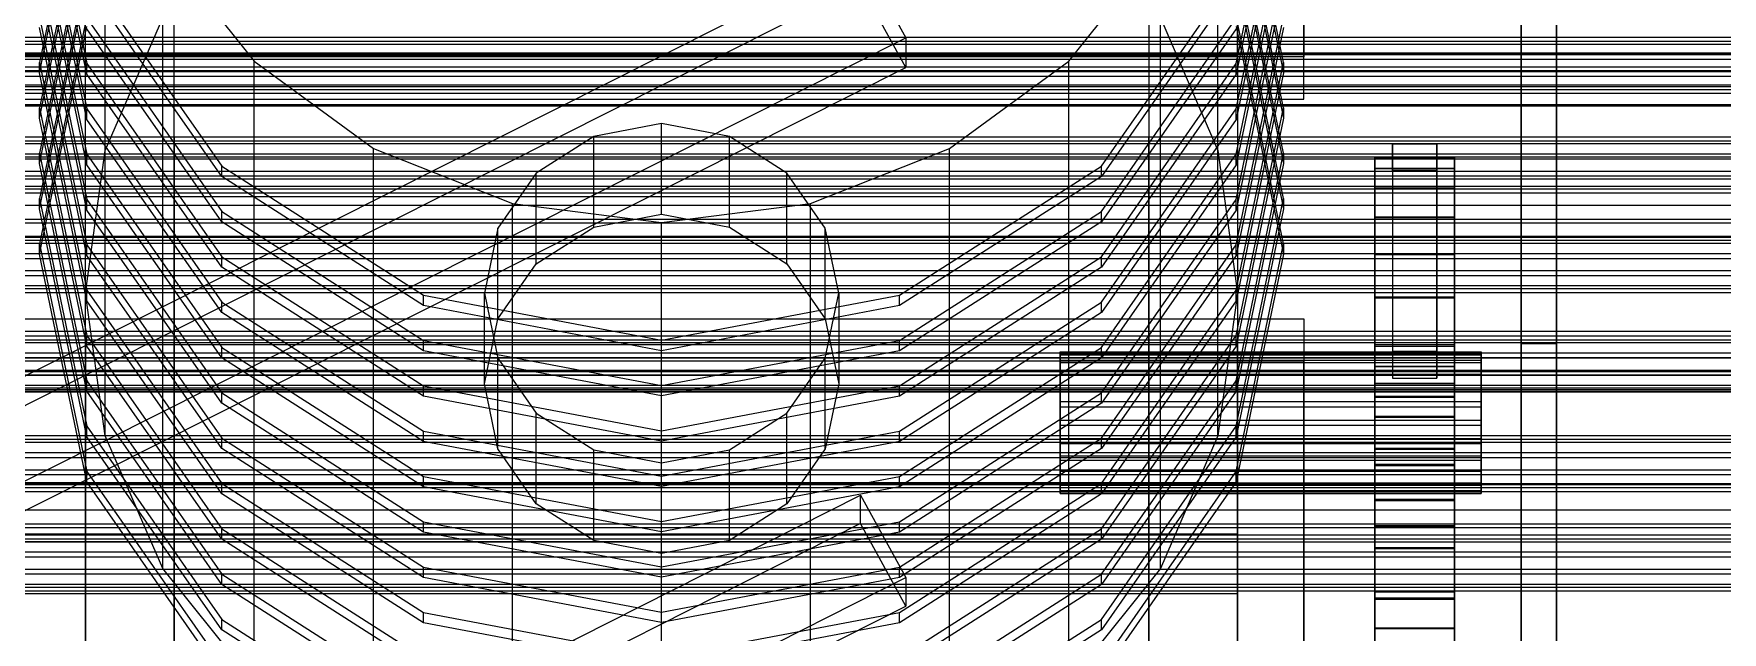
# Model space of a CAD drawing. Header units: millimetres. Extents: x -1970 to 59977, y -65068 to 6837.
# Drawn here: x 488.3 to 869.4, y -32765.4 to -32630.4 of the extents above; entities that cross this region are included whole.
import ezdxf

# ---------------------------------------------------------------- set-up
doc = ezdxf.new("R2010")
doc.units = ezdxf.units.MM
for name, color, linetype, lineweight in [('frontal_C01', 7, 'Continuous', 0), ('frontal_C02', 7, 'Continuous', 0), ('frontal_C03', 7, 'Continuous', 0), ('frontal_C03-dry', 7, 'Continuous', 0), ('frontal_tolva', 7, 'Continuous', 0)]:
    doc.layers.add(name, color=color, linetype=linetype, lineweight=lineweight)

msp = doc.modelspace()

# ---------------------------------------------------------------- linework, layer by layer
at = {"layer": 'frontal_C01'}
for p, q in [((775, -32404.265), (775, -32635.591)), ((775, -32645.117), (775, -32413.791)), ((424.864, -32738.466), (674.864, -32612.73)), ((674.864, -32612.73), (685.136, -32631.261)), ((674.864, -32619.426), (424.864, -32745.163)), ((685.136, -32637.957), (674.864, -32619.426)), ((760, -32635.241), (760, -32621.905)), ((760, -32635.241), (760, -32623.066)), ((435.136, -32756.998), (685.136, -32631.261)), ((685.136, -32631.261), (685.136, -32637.957)), ((415, -32635.241), (760, -32635.241)), ((775, -32635.591), (485, -32635.591)), ((775, -32645.117), (775, -32635.591)), ((435.136, -32763.694), (685.136, -32637.957)), ((485, -32645.117), (775, -32645.117))]:
    msp.add_line(p, q, dxfattribs=at)
at = {"layer": 'frontal_C02'}
for p, q in [((504.43, -32656.716), (504.43, -32516.428)), ((755.57, -32656.716), (755.57, -32516.428)), ((500, -32688.893), (500, -32548.606)), ((760, -32548.606), (760, -32688.893)), ((504.43, -32721.071), (504.43, -32580.783)), ((755.57, -32721.071), (755.57, -32580.783)), ((500.287, -32585.487), (489.6, -32636.87)), ((489.6, -32585.723), (500.287, -32637.106)), ((489.6, -32639.208), (500.287, -32587.825)), ((770.4, -32636.87), (759.713, -32585.487)), ((759.713, -32637.106), (770.4, -32585.723)), ((759.713, -32587.825), (770.4, -32639.208)), ((500.287, -32639.444), (489.6, -32588.062)), ((770.4, -32588.062), (759.713, -32639.444)), ((520, -32653.732), (520, -32595.279)), ((520, -32794.198), (520, -32595.279)), ((740, -32595.279), (740, -32653.732)), ((740, -32595.279), (740, -32794.198)), ((500.287, -32595.716), (489.6, -32647.099)), ((489.6, -32595.953), (500.287, -32647.336)), ((489.6, -32649.437), (500.287, -32598.055)), ((500.287, -32649.674), (489.6, -32598.291)), ((770.4, -32647.099), (759.713, -32595.716)), ((759.713, -32647.336), (770.4, -32595.953)), ((759.713, -32598.055), (770.4, -32649.437)), ((770.4, -32598.291), (759.713, -32649.674)), ((500.287, -32605.946), (489.6, -32657.328)), ((489.6, -32606.182), (500.287, -32657.565)), ((770.4, -32657.328), (759.713, -32605.946)), ((759.713, -32657.565), (770.4, -32606.182)), ((489.6, -32659.667), (500.287, -32608.284)), ((500.287, -32659.903), (489.6, -32608.52)), ((759.713, -32608.284), (770.4, -32659.667)), ((770.4, -32608.52), (759.713, -32659.903)), ((517.417, -32610.768), (538.076, -32636.516)), ((517.417, -32751.055), (517.417, -32610.768)), ((721.924, -32636.516), (742.583, -32610.768)), ((742.583, -32751.055), (742.583, -32610.768)), ((824, -32822.725), (824, -32613.514)), ((824, -32613.514), (824, -32700.334)), ((832, -32613.514), (832, -32822.725)), ((832, -32700.334), (832, -32613.514)), ((500.287, -32616.175), (489.6, -32667.558)), ((489.6, -32616.411), (500.287, -32667.794)), ((500.287, -32616.648), (530.722, -32660.208)), ((729.278, -32660.208), (759.713, -32616.648)), ((770.4, -32667.558), (759.713, -32616.175)), ((759.713, -32667.794), (770.4, -32616.411)), ((489.6, -32669.896), (500.287, -32618.513)), ((500.287, -32670.132), (489.6, -32618.749)), ((530.722, -32662.546), (500.287, -32618.986)), ((759.713, -32618.986), (729.278, -32662.546)), ((759.713, -32618.513), (770.4, -32669.896)), ((770.4, -32618.749), (759.713, -32670.132)), ((500.287, -32626.404), (489.6, -32677.787)), ((489.6, -32626.641), (500.287, -32678.023)), ((489.6, -32680.125), (500.287, -32628.742)), ((500.287, -32680.362), (489.6, -32628.979)), ((500.287, -32626.877), (530.722, -32670.437)), ((530.722, -32672.775), (500.287, -32629.215)), ((504.43, -32656.716), (517.417, -32626.731)), ((729.278, -32670.437), (759.713, -32626.877)), ((759.713, -32629.215), (729.278, -32672.775)), ((742.583, -32626.731), (755.57, -32656.716)), ((770.4, -32677.787), (759.713, -32626.404)), ((759.713, -32678.023), (770.4, -32626.641)), ((759.713, -32628.742), (770.4, -32680.125)), ((770.4, -32628.979), (759.713, -32680.362)), ((489.6, -32636.87), (500.287, -32688.253)), ((489.6, -32639.208), (489.6, -32636.87)), ((500.287, -32637.106), (530.722, -32680.666)), ((500.287, -32639.444), (500.287, -32637.106)), ((538.076, -32636.516), (565, -32656.273)), ((538.076, -32776.803), (538.076, -32636.516)), ((695, -32656.273), (721.924, -32636.516)), ((721.924, -32776.803), (721.924, -32636.516)), ((729.278, -32680.666), (759.713, -32637.106)), ((759.713, -32688.253), (770.4, -32636.87)), ((759.713, -32639.444), (759.713, -32637.106)), ((770.4, -32636.87), (770.4, -32639.208)), ((500.287, -32690.591), (489.6, -32639.208)), ((530.722, -32683.005), (500.287, -32639.444)), ((759.713, -32639.444), (729.278, -32683.005)), ((770.4, -32639.208), (759.713, -32690.591)), ((489.6, -32647.099), (500.287, -32698.482)), ((489.6, -32649.437), (489.6, -32647.099)), ((500.287, -32647.336), (530.722, -32690.896)), ((500.287, -32649.674), (500.287, -32647.336)), ((729.278, -32690.896), (759.713, -32647.336)), ((759.713, -32698.482), (770.4, -32647.099)), ((759.713, -32649.674), (759.713, -32647.336)), ((770.4, -32647.099), (770.4, -32649.437)), ((500.287, -32700.82), (489.6, -32649.437)), ((530.722, -32693.234), (500.287, -32649.674)), ((630, -32650.64), (614.693, -32653.552)), ((645.307, -32653.552), (630, -32650.64)), ((630, -32671.098), (630, -32650.64)), ((759.713, -32649.674), (729.278, -32693.234)), ((770.4, -32649.437), (759.713, -32700.82)), ((740, -32653.732), (520, -32653.732)), ((520, -32653.732), (520, -32852.651)), ((565, -32656.273), (596.354, -32668.693)), ((565, -32796.561), (565, -32656.273)), ((614.693, -32653.552), (601.716, -32661.844)), ((614.693, -32674.01), (614.693, -32653.552)), ((658.284, -32661.844), (645.307, -32653.552)), ((645.307, -32674.01), (645.307, -32653.552)), ((663.646, -32668.693), (695, -32656.273)), ((695, -32796.561), (695, -32656.273)), ((740, -32852.651), (740, -32653.732)), ((795, -32661.182), (795, -32655.189)), ((795, -32655.189), (805, -32655.189)), ((795, -32655.189), (795, -32702.052)), ((805, -32655.189), (805, -32661.182)), ((805, -32702.052), (805, -32655.189)), ((489.6, -32657.328), (500.287, -32708.711)), ((489.6, -32659.667), (489.6, -32657.328)), ((500.287, -32711.049), (489.6, -32659.667)), ((500, -32688.893), (504.43, -32656.716)), ((500.287, -32657.565), (530.722, -32701.125)), ((500.287, -32659.903), (500.287, -32657.565)), ((530.722, -32703.463), (500.287, -32659.903)), ((530.722, -32660.208), (576.271, -32689.314)), ((530.722, -32662.546), (530.722, -32660.208)), ((683.729, -32689.314), (729.278, -32660.208)), ((729.278, -32701.125), (759.713, -32657.565)), ((759.713, -32659.903), (729.278, -32703.463)), ((729.278, -32662.546), (729.278, -32660.208)), ((755.57, -32656.716), (760, -32688.893)), ((759.713, -32708.711), (770.4, -32657.328)), ((759.713, -32659.903), (759.713, -32657.565)), ((770.4, -32659.667), (759.713, -32711.049)), ((770.4, -32657.328), (770.4, -32659.667)), ((791, -32658.421), (791, -32658.397)), ((791, -32658.397), (791, -32660.667)), ((791, -32658.397), (809, -32658.397)), ((791, -32660.739), (791, -32658.421)), ((791, -32658.421), (809, -32658.421)), ((809, -32660.667), (809, -32658.397)), ((809, -32658.397), (809, -32658.421)), ((809, -32658.421), (809, -32660.739)), ((576.271, -32691.652), (530.722, -32662.546)), ((601.716, -32661.844), (593.045, -32674.254)), ((601.716, -32682.302), (601.716, -32661.844)), ((666.955, -32674.254), (658.284, -32661.844)), ((658.284, -32682.302), (658.284, -32661.844)), ((729.278, -32662.546), (683.729, -32691.652)), ((791, -32660.667), (791, -32665.146)), ((791, -32660.667), (809, -32660.667)), ((791, -32665.263), (791, -32660.739)), ((791, -32660.739), (809, -32660.739)), ((805, -32661.182), (795, -32661.182)), ((795, -32661.182), (795, -32708.045)), ((805, -32661.182), (805, -32708.045)), ((809, -32665.146), (809, -32660.667)), ((809, -32660.739), (809, -32665.263)), ((489.6, -32667.558), (500.287, -32718.941)), ((489.6, -32669.896), (489.6, -32667.558)), ((500, -32819.062), (500, -32667.084)), ((500, -32667.084), (760, -32667.084)), ((500, -32700.556), (500, -32667.084)), ((500.287, -32667.794), (530.722, -32711.354)), ((500.287, -32670.132), (500.287, -32667.794)), ((729.278, -32711.354), (759.713, -32667.794)), ((759.713, -32718.941), (770.4, -32667.558)), ((759.713, -32670.132), (759.713, -32667.794)), ((760, -32667.084), (760, -32819.062)), ((760, -32667.084), (760, -32700.556)), ((770.4, -32667.558), (770.4, -32669.896)), ((791, -32665.146), (791, -32671.66)), ((791, -32665.146), (809, -32665.146)), ((791, -32671.818), (791, -32665.263)), ((791, -32665.263), (809, -32665.263)), ((809, -32671.66), (809, -32665.146)), ((809, -32665.263), (809, -32671.818)), ((500.287, -32721.279), (489.6, -32669.896)), ((530.722, -32713.692), (500.287, -32670.132)), ((530.722, -32670.437), (576.271, -32699.543)), ((530.722, -32672.775), (530.722, -32670.437)), ((596.354, -32668.693), (630, -32672.93)), ((596.354, -32808.981), (596.354, -32668.693)), ((614.693, -32674.01), (630, -32671.098)), ((630, -32672.93), (663.646, -32668.693)), ((630, -32671.098), (645.307, -32674.01)), ((663.646, -32808.981), (663.646, -32668.693)), ((683.729, -32699.543), (729.278, -32670.437)), ((759.713, -32670.132), (729.278, -32713.692)), ((729.278, -32672.775), (729.278, -32670.437)), ((770.4, -32669.896), (759.713, -32721.279)), ((791, -32671.66), (791, -32679.96)), ((791, -32671.66), (809, -32671.66)), ((809, -32679.96), (809, -32671.66)), ((576.271, -32701.881), (530.722, -32672.775)), ((593.045, -32674.254), (590, -32688.893)), ((593.045, -32694.713), (593.045, -32674.254)), ((601.716, -32682.302), (614.693, -32674.01)), ((630, -32813.217), (630, -32672.93)), ((645.307, -32674.01), (658.284, -32682.302)), ((670, -32688.893), (666.955, -32674.254)), ((666.955, -32694.713), (666.955, -32674.254)), ((729.278, -32672.775), (683.729, -32701.881)), ((791, -32680.152), (791, -32671.818)), ((791, -32671.818), (809, -32671.818)), ((809, -32671.818), (809, -32680.152)), ((489.6, -32677.787), (500.287, -32729.17)), ((489.6, -32680.125), (489.6, -32677.787)), ((500.287, -32678.023), (530.722, -32721.584)), ((500.287, -32680.362), (500.287, -32678.023)), ((729.278, -32721.584), (759.713, -32678.023)), ((759.713, -32729.17), (770.4, -32677.787)), ((759.713, -32680.362), (759.713, -32678.023)), ((770.4, -32677.787), (770.4, -32680.125)), ((500.287, -32731.508), (489.6, -32680.125)), ((530.722, -32723.922), (500.287, -32680.362)), ((530.722, -32680.666), (576.271, -32709.773)), ((530.722, -32683.005), (530.722, -32680.666)), ((576.271, -32712.111), (530.722, -32683.005)), ((593.045, -32694.713), (601.716, -32682.302)), ((658.284, -32682.302), (666.955, -32694.713)), ((683.729, -32709.773), (729.278, -32680.666)), ((729.278, -32683.005), (683.729, -32712.111)), ((759.713, -32680.362), (729.278, -32723.922)), ((729.278, -32683.005), (729.278, -32680.666)), ((770.4, -32680.125), (759.713, -32731.508)), ((791, -32679.96), (791, -32689.726)), ((791, -32679.96), (809, -32679.96)), ((791, -32689.946), (791, -32680.152)), ((791, -32680.152), (809, -32680.152)), ((809, -32689.726), (809, -32679.96)), ((809, -32680.152), (809, -32689.946)), ((504.43, -32721.071), (500, -32688.893)), ((500.287, -32688.253), (530.722, -32731.813)), ((500.287, -32690.591), (500.287, -32688.253)), ((530.722, -32734.151), (500.287, -32690.591)), ((576.271, -32689.314), (630, -32699.535)), ((576.271, -32691.652), (576.271, -32689.314)), ((590, -32688.893), (593.045, -32703.532)), ((590, -32709.352), (590, -32688.893)), ((630, -32699.535), (683.729, -32689.314)), ((666.955, -32703.532), (670, -32688.893)), ((670, -32688.893), (670, -32709.352)), ((683.729, -32691.652), (683.729, -32689.314)), ((729.278, -32731.813), (759.713, -32688.253)), ((759.713, -32690.591), (729.278, -32734.151)), ((760, -32688.893), (755.57, -32721.071)), ((759.713, -32690.591), (759.713, -32688.253)), ((791, -32689.726), (791, -32700.584)), ((791, -32689.726), (809, -32689.726)), ((791, -32700.822), (791, -32689.946)), ((791, -32689.946), (809, -32689.946)), ((809, -32700.584), (809, -32689.726)), ((809, -32689.946), (809, -32700.822)), ((530.722, -32690.896), (576.271, -32720.002)), ((530.722, -32693.234), (530.722, -32690.896)), ((576.271, -32722.34), (530.722, -32693.234)), ((630, -32701.873), (576.271, -32691.652)), ((683.729, -32691.652), (630, -32701.873)), ((683.729, -32720.002), (729.278, -32690.896)), ((729.278, -32693.234), (683.729, -32722.34)), ((729.278, -32693.234), (729.278, -32690.896)), ((485, -32694.711), (775, -32694.711)), ((590, -32709.352), (593.045, -32694.713)), ((666.955, -32694.713), (670, -32709.352)), ((775, -32694.711), (775, -32916.833)), ((775, -32694.711), (775, -32704.274)), ((760, -32700.556), (500, -32700.556)), ((500, -32700.556), (500, -32852.534)), ((500.287, -32698.482), (530.722, -32742.042)), ((500.287, -32700.82), (500.287, -32698.482)), ((530.722, -32744.38), (500.287, -32700.82)), ((530.722, -32701.125), (576.271, -32730.231)), ((530.722, -32703.463), (530.722, -32701.125)), ((576.271, -32699.543), (630, -32709.764)), ((576.271, -32701.881), (576.271, -32699.543)), ((630, -32712.102), (576.271, -32701.881)), ((630, -32701.873), (630, -32699.535)), ((630, -32709.764), (683.729, -32699.543)), ((683.729, -32701.881), (630, -32712.102)), ((683.729, -32701.881), (683.729, -32699.543)), ((683.729, -32730.231), (729.278, -32701.125)), ((720, -32702.818), (720, -32702.129)), ((720, -32702.129), (720, -32702.53)), ((720, -32702.129), (815, -32702.129)), ((729.278, -32742.042), (759.713, -32698.482)), ((759.713, -32700.82), (729.278, -32744.38)), ((729.278, -32703.463), (729.278, -32701.125)), ((759.713, -32700.82), (759.713, -32698.482)), ((760, -32852.534), (760, -32700.556)), ((791, -32700.584), (791, -32712.115)), ((809, -32700.584), (791, -32700.584)), ((791, -32712.362), (791, -32700.822)), ((791, -32700.822), (809, -32700.822)), ((805, -32702.052), (795, -32702.052)), ((795, -32702.052), (795, -32708.045)), ((805, -32708.045), (805, -32702.052)), ((809, -32712.115), (809, -32700.584)), ((809, -32700.822), (809, -32712.362)), ((815, -32702.53), (815, -32702.129)), ((815, -32702.129), (815, -32702.818)), ((832, -32700.334), (824, -32700.334)), ((824, -32700.334), (824, -32909.545)), ((832, -32909.545), (832, -32700.334)), ((775, -32704.274), (485, -32704.274)), ((576.271, -32732.569), (530.722, -32703.463)), ((593.045, -32703.532), (601.716, -32715.942)), ((593.045, -32723.991), (593.045, -32703.532)), ((658.284, -32715.942), (666.955, -32703.532)), ((666.955, -32723.991), (666.955, -32703.532)), ((729.278, -32703.463), (683.729, -32732.569)), ((720, -32702.53), (720, -32703.993)), ((720, -32702.53), (815, -32702.53)), ((720, -32704.55), (720, -32702.818)), ((720, -32702.818), (815, -32702.818)), ((720, -32703.993), (720, -32706.419)), ((720, -32703.993), (815, -32703.993)), ((720, -32707.206), (720, -32704.55)), ((720, -32704.55), (815, -32704.55)), ((775, -32926.396), (775, -32704.274)), ((791, -32705.441), (791, -32705.401)), ((791, -32705.401), (791, -32709.185)), ((791, -32705.401), (809, -32705.401)), ((791, -32709.306), (791, -32705.441)), ((791, -32705.441), (809, -32705.441)), ((809, -32709.185), (809, -32705.401)), ((809, -32705.401), (809, -32705.441)), ((809, -32705.441), (809, -32709.306)), ((815, -32703.993), (815, -32702.53)), ((815, -32702.818), (815, -32704.55)), ((815, -32706.419), (815, -32703.993)), ((815, -32704.55), (815, -32707.206)), ((500.287, -32708.711), (530.722, -32752.272)), ((500.287, -32711.049), (500.287, -32708.711)), ((576.271, -32709.773), (630, -32719.993)), ((576.271, -32712.111), (576.271, -32709.773)), ((593.045, -32723.991), (590, -32709.352)), ((630, -32712.102), (630, -32709.764)), ((630, -32719.993), (683.729, -32709.773)), ((670, -32709.352), (666.955, -32723.991)), ((683.729, -32712.111), (683.729, -32709.773)), ((720, -32706.419), (720, -32709.643)), ((720, -32706.419), (815, -32706.419)), ((720, -32710.607), (720, -32707.206)), ((720, -32707.206), (815, -32707.206)), ((720, -32709.643), (720, -32713.443)), ((720, -32709.643), (815, -32709.643)), ((729.278, -32752.272), (759.713, -32708.711)), ((759.713, -32711.049), (759.713, -32708.711)), ((791, -32709.185), (791, -32716.65)), ((791, -32709.185), (809, -32709.185)), ((791, -32716.845), (791, -32709.306)), ((791, -32709.306), (809, -32709.306)), ((795, -32708.045), (805, -32708.045)), ((809, -32716.65), (809, -32709.185)), ((809, -32709.306), (809, -32716.845)), ((815, -32709.643), (815, -32706.419)), ((815, -32707.206), (815, -32710.607)), ((815, -32713.443), (815, -32709.643)), ((530.722, -32754.61), (500.287, -32711.049)), ((530.722, -32711.354), (576.271, -32740.46)), ((530.722, -32713.692), (530.722, -32711.354)), ((630, -32722.331), (576.271, -32712.111)), ((683.729, -32712.111), (630, -32722.331)), ((683.729, -32740.46), (729.278, -32711.354)), ((720, -32714.519), (720, -32710.607)), ((720, -32710.607), (815, -32710.607)), ((720, -32713.443), (720, -32717.563)), ((815, -32713.443), (720, -32713.443)), ((759.713, -32711.049), (729.278, -32754.61)), ((729.278, -32713.692), (729.278, -32711.354)), ((791, -32712.115), (791, -32723.877)), ((791, -32712.115), (809, -32712.115)), ((791, -32724.124), (791, -32712.362)), ((791, -32712.362), (809, -32712.362)), ((809, -32723.877), (809, -32712.115)), ((809, -32712.362), (809, -32724.124)), ((815, -32710.607), (815, -32714.519)), ((815, -32717.563), (815, -32713.443)), ((576.271, -32742.799), (530.722, -32713.692)), ((601.716, -32715.942), (614.693, -32724.235)), ((601.716, -32736.401), (601.716, -32715.942)), ((645.307, -32724.235), (658.284, -32715.942)), ((658.284, -32736.401), (658.284, -32715.942)), ((729.278, -32713.692), (683.729, -32742.799)), ((720, -32718.676), (720, -32714.519)), ((720, -32714.519), (815, -32714.519)), ((791, -32716.65), (791, -32727.507)), ((791, -32716.65), (809, -32716.65)), ((791, -32727.77), (791, -32716.845)), ((791, -32716.845), (809, -32716.845)), ((809, -32727.507), (809, -32716.65)), ((809, -32716.845), (809, -32727.77)), ((815, -32714.519), (815, -32718.676)), ((500.287, -32718.941), (530.722, -32762.501)), ((500.287, -32721.279), (500.287, -32718.941)), ((517.417, -32751.055), (504.43, -32721.071)), ((576.271, -32720.002), (630, -32730.222)), ((576.271, -32722.34), (576.271, -32720.002)), ((630, -32722.331), (630, -32719.993)), ((630, -32730.222), (683.729, -32720.002)), ((683.729, -32722.34), (683.729, -32720.002)), ((720, -32717.563), (720, -32721.721)), ((720, -32717.563), (815, -32717.563)), ((720, -32722.796), (720, -32718.676)), ((720, -32718.676), (815, -32718.676)), ((729.278, -32762.501), (759.713, -32718.941)), ((755.57, -32721.071), (742.583, -32751.055)), ((759.713, -32721.279), (759.713, -32718.941)), ((815, -32721.721), (815, -32717.563)), ((815, -32718.676), (815, -32722.796)), ((530.722, -32764.839), (500.287, -32721.279)), ((530.722, -32721.584), (576.271, -32750.69)), ((530.722, -32723.922), (530.722, -32721.584)), ((576.271, -32753.028), (530.722, -32723.922)), ((630, -32732.561), (576.271, -32722.34)), ((601.716, -32736.401), (593.045, -32723.991)), ((614.693, -32724.235), (630, -32727.147)), ((614.693, -32744.693), (614.693, -32724.235)), ((683.729, -32722.34), (630, -32732.561)), ((630, -32727.147), (645.307, -32724.235)), ((645.307, -32744.693), (645.307, -32724.235)), ((666.955, -32723.991), (658.284, -32736.401)), ((683.729, -32750.69), (729.278, -32721.584)), ((729.278, -32723.922), (683.729, -32753.028)), ((720, -32721.721), (720, -32725.633)), ((720, -32721.721), (815, -32721.721)), ((720, -32726.597), (720, -32722.796)), ((720, -32722.796), (815, -32722.796)), ((759.713, -32721.279), (729.278, -32764.839)), ((729.278, -32723.922), (729.278, -32721.584)), ((791, -32723.877), (791, -32735.418)), ((791, -32723.877), (809, -32723.877)), ((791, -32735.656), (791, -32724.124)), ((791, -32724.124), (809, -32724.124)), ((809, -32735.418), (809, -32723.877)), ((809, -32724.124), (809, -32735.656)), ((815, -32725.633), (815, -32721.721)), ((815, -32722.796), (815, -32726.597)), ((630, -32747.605), (630, -32727.147)), ((720, -32725.633), (720, -32729.033)), ((720, -32725.633), (815, -32725.633)), ((720, -32729.82), (720, -32726.597)), ((720, -32726.597), (815, -32726.597)), ((791, -32727.507), (791, -32741.34)), ((791, -32727.507), (809, -32727.507)), ((791, -32741.66), (791, -32727.77)), ((791, -32727.77), (809, -32727.77)), ((809, -32741.34), (809, -32727.507)), ((809, -32727.77), (809, -32741.66)), ((815, -32729.033), (815, -32725.633)), ((815, -32726.597), (815, -32729.82)), ((415, -32731.588), (760, -32731.588)), ((500.287, -32729.17), (530.722, -32772.73)), ((500.287, -32731.508), (500.287, -32729.17)), ((530.722, -32775.068), (500.287, -32731.508)), ((530.722, -32731.813), (576.271, -32760.919)), ((530.722, -32734.151), (530.722, -32731.813)), ((576.271, -32730.231), (630, -32740.452)), ((576.271, -32732.569), (576.271, -32730.231)), ((630, -32742.79), (576.271, -32732.569)), ((630, -32732.561), (630, -32730.222)), ((630, -32740.452), (683.729, -32730.231)), ((683.729, -32732.569), (630, -32742.79)), ((683.729, -32732.569), (683.729, -32730.231)), ((683.729, -32760.919), (729.278, -32731.813)), ((720, -32729.033), (720, -32731.689)), ((720, -32729.033), (815, -32729.033)), ((720, -32732.246), (720, -32729.82)), ((720, -32729.82), (815, -32729.82)), ((720, -32731.689), (720, -32733.421)), ((720, -32731.689), (815, -32731.689)), ((720, -32733.709), (720, -32732.246)), ((720, -32732.246), (815, -32732.246)), ((729.278, -32772.73), (759.713, -32729.17)), ((759.713, -32731.508), (729.278, -32775.068)), ((729.278, -32734.151), (729.278, -32731.813)), ((759.713, -32731.508), (759.713, -32729.17)), ((760, -32731.588), (760, -32743.279)), ((760, -32731.588), (760, -32744.977)), ((815, -32731.689), (815, -32729.033)), ((815, -32729.82), (815, -32732.246)), ((815, -32733.421), (815, -32731.689)), ((815, -32732.246), (815, -32733.709)), ((424.864, -32860.716), (674.864, -32734.479)), ((576.271, -32763.257), (530.722, -32734.151)), ((614.693, -32744.693), (601.716, -32736.401)), ((658.284, -32736.401), (645.307, -32744.693)), ((674.864, -32740.909), (674.864, -32734.479)), ((674.864, -32734.479), (685.136, -32753.084)), ((729.278, -32734.151), (683.729, -32763.257)), ((720, -32733.421), (720, -32734.11)), ((720, -32733.421), (815, -32733.421)), ((720, -32734.11), (720, -32733.709)), ((720, -32733.709), (815, -32733.709)), ((720, -32734.11), (815, -32734.11)), ((791, -32735.418), (791, -32746.294)), ((791, -32735.418), (809, -32735.418)), ((791, -32746.513), (791, -32735.656)), ((791, -32735.656), (809, -32735.656)), ((809, -32746.294), (809, -32735.418)), ((809, -32735.656), (809, -32746.513)), ((815, -32734.11), (815, -32733.421)), ((815, -32733.709), (815, -32734.11)), ((760, -32743.279), (415, -32743.279)), ((674.864, -32740.909), (424.864, -32867.145)), ((530.722, -32742.042), (576.271, -32771.148)), ((530.722, -32744.38), (530.722, -32742.042)), ((576.271, -32740.46), (630, -32750.681)), ((576.271, -32742.799), (576.271, -32740.46)), ((630, -32753.019), (576.271, -32742.799)), ((630, -32742.79), (630, -32740.452)), ((630, -32750.681), (683.729, -32740.46)), ((683.729, -32742.799), (630, -32753.019)), ((685.136, -32759.514), (674.864, -32740.909)), ((683.729, -32742.799), (683.729, -32740.46)), ((683.729, -32771.148), (729.278, -32742.042)), ((729.278, -32744.38), (729.278, -32742.042)), ((760, -32756.667), (760, -32743.279)), ((791, -32741.34), (791, -32757.617)), ((791, -32741.34), (809, -32741.34)), ((791, -32757.982), (791, -32741.66)), ((791, -32741.66), (809, -32741.66)), ((809, -32757.617), (809, -32741.34)), ((809, -32741.66), (809, -32757.982)), ((760, -32744.977), (415, -32744.977)), ((576.271, -32773.486), (530.722, -32744.38)), ((630, -32747.605), (614.693, -32744.693)), ((645.307, -32744.693), (630, -32747.605)), ((729.278, -32744.38), (683.729, -32773.486)), ((760, -32756.667), (760, -32744.977)), ((791, -32746.294), (791, -32756.087)), ((791, -32746.294), (809, -32746.294)), ((791, -32756.279), (791, -32746.513)), ((791, -32746.513), (809, -32746.513)), ((809, -32756.087), (809, -32746.294)), ((809, -32746.513), (809, -32756.279)), ((538.076, -32776.803), (517.417, -32751.055)), ((576.271, -32750.69), (630, -32760.91)), ((576.271, -32753.028), (576.271, -32750.69)), ((630, -32753.019), (630, -32750.681)), ((630, -32760.91), (683.729, -32750.69)), ((683.729, -32753.028), (683.729, -32750.69)), ((742.583, -32751.055), (721.924, -32776.803)), ((435.136, -32879.321), (685.136, -32753.084)), ((530.722, -32752.272), (576.271, -32781.378)), ((530.722, -32754.61), (530.722, -32752.272)), ((576.271, -32783.716), (530.722, -32754.61)), ((630, -32763.248), (576.271, -32753.028)), ((683.729, -32753.028), (630, -32763.248)), ((683.729, -32781.378), (729.278, -32752.272)), ((729.278, -32754.61), (683.729, -32783.716)), ((685.136, -32753.084), (685.136, -32759.514)), ((729.278, -32754.61), (729.278, -32752.272)), ((415, -32756.667), (760, -32756.667)), ((791, -32756.087), (791, -32764.421)), ((791, -32756.087), (809, -32756.087)), ((791, -32764.579), (791, -32756.279)), ((791, -32756.279), (809, -32756.279)), ((791, -32757.617), (791, -32775.713)), ((791, -32757.617), (809, -32757.617)), ((791, -32776.109), (791, -32757.982)), ((791, -32757.982), (809, -32757.982)), ((809, -32764.421), (809, -32756.087)), ((809, -32756.279), (809, -32764.579)), ((809, -32775.713), (809, -32757.617)), ((809, -32757.982), (809, -32776.109)), ((435.136, -32885.751), (685.136, -32759.514)), ((530.722, -32762.501), (576.271, -32791.607)), ((530.722, -32764.839), (530.722, -32762.501)), ((576.271, -32760.919), (630, -32771.14)), ((576.271, -32763.257), (576.271, -32760.919)), ((630, -32763.248), (630, -32760.91)), ((630, -32771.14), (683.729, -32760.919)), ((683.729, -32763.257), (683.729, -32760.919)), ((683.729, -32791.607), (729.278, -32762.501)), ((729.278, -32764.839), (729.278, -32762.501)), ((576.271, -32793.945), (530.722, -32764.839)), ((630, -32773.478), (576.271, -32763.257)), ((683.729, -32763.257), (630, -32773.478)), ((729.278, -32764.839), (683.729, -32793.945)), ((791, -32764.421), (791, -32770.976)), ((791, -32764.421), (809, -32764.421)), ((791, -32771.093), (791, -32764.579)), ((791, -32764.579), (809, -32764.579)), ((809, -32770.976), (809, -32764.421)), ((809, -32764.579), (809, -32771.093))]:
    msp.add_line(p, q, dxfattribs=at)
at = {"layer": 'frontal_C03'}
for p, q in [((1250, -32631.228), (-1250, -32631.228)), ((1250, -32632.109), (-1250, -32632.109)), ((1250, -32632.763), (-1250, -32632.763)), ((-1500, -32635.017), (1500, -32635.017)), ((1250, -32635.07), (-1250, -32635.07)), ((-1250, -32636.128), (1250, -32636.128)), ((1250, -32638.98), (-1250, -32638.98)), ((1250, -32640.037), (-1250, -32640.037)), ((1250, -32642.345), (-1250, -32642.345)), ((1250, -32642.998), (-1250, -32642.998)), ((1250, -32643.879), (-1250, -32643.879)), ((1500, -32646.426), (-1500, -32646.426)), ((1500, -32646.711), (-1500, -32646.711)), ((1250, -32653.686), (-1250, -32653.686)), ((1250, -32654.567), (-1250, -32654.567)), ((1250, -32655.221), (-1250, -32655.221)), ((-1500, -32658.119), (1500, -32658.119)), ((1250, -32657.528), (-1250, -32657.528)), ((-1250, -32658.585), (1250, -32658.585)), ((1250, -32661.437), (-1250, -32661.437)), ((1250, -32662.495), (-1250, -32662.495)), ((1250, -32664.802), (-1250, -32664.802)), ((1250, -32665.456), (-1250, -32665.456)), ((1250, -32666.337), (-1250, -32666.337)), ((1250, -32676.143), (-1250, -32676.143)), ((1250, -32677.025), (-1250, -32677.025)), ((1250, -32677.678), (-1250, -32677.678)), ((1250, -32679.986), (-1250, -32679.986)), ((-1250, -32681.043), (1250, -32681.043)), ((1250, -32683.895), (-1250, -32683.895)), ((1250, -32684.952), (-1250, -32684.952)), ((1250, -32687.26), (-1250, -32687.26)), ((1250, -32687.913), (-1250, -32687.913)), ((1250, -32688.795), (-1250, -32688.795)), ((1250, -32698.601), (-1250, -32698.601)), ((1250, -32699.482), (-1250, -32699.482)), ((1250, -32700.136), (-1250, -32700.136)), ((1250, -32702.443), (-1250, -32702.443)), ((-1250, -32703.501), (1250, -32703.501)), ((1250, -32706.353), (-1250, -32706.353)), ((1250, -32707.41), (-1250, -32707.41)), ((1250, -32709.717), (-1250, -32709.717)), ((1250, -32710.371), (-1250, -32710.371)), ((1250, -32711.252), (-1250, -32711.252)), ((1250, -32721.059), (-1250, -32721.059)), ((1250, -32721.94), (-1250, -32721.94)), ((1250, -32722.593), (-1250, -32722.593)), ((1250, -32724.901), (-1250, -32724.901)), ((-1250, -32725.958), (1250, -32725.958)), ((1250, -32728.81), (-1250, -32728.81)), ((1250, -32729.868), (-1250, -32729.868)), ((1250, -32732.175), (-1250, -32732.175)), ((1250, -32732.828), (-1250, -32732.828)), ((1250, -32733.71), (-1250, -32733.71)), ((1250, -32743.516), (-1250, -32743.516)), ((1250, -32744.398), (-1250, -32744.398)), ((1250, -32745.051), (-1250, -32745.051)), ((1250, -32747.358), (-1250, -32747.358)), ((-1250, -32748.416), (1250, -32748.416)), ((1250, -32751.268), (-1250, -32751.268)), ((1250, -32752.325), (-1250, -32752.325)), ((1250, -32754.633), (-1250, -32754.633)), ((1250, -32755.286), (-1250, -32755.286)), ((1250, -32756.167), (-1250, -32756.167))]:
    msp.add_line(p, q, dxfattribs=at)
at = {"layer": 'frontal_C03-dry'}
for p, q in [((1250, -32634.75), (-1250, -32634.75)), ((1290, -32637.875), (-1290, -32637.875)), ((1250, -32638.75), (-1250, -32638.75)), ((-1290, -32641.875), (1290, -32641.875)), ((-1250, -32663.125), (1250, -32663.125)), ((1250, -32669.125), (-1250, -32669.125)), ((1290, -32672.25), (-1290, -32672.25)), ((1250, -32673.125), (-1250, -32673.125)), ((-1290, -32676.25), (1290, -32676.25)), ((-1250, -32697.5), (1250, -32697.5)), ((1250, -32703.5), (-1250, -32703.5)), ((1290, -32706.625), (-1290, -32706.625)), ((1250, -32707.5), (-1250, -32707.5)), ((-1290, -32710.625), (1290, -32710.625)), ((-1250, -32731.875), (1250, -32731.875)), ((1250, -32737.875), (-1250, -32737.875)), ((1290, -32741), (-1290, -32741)), ((1250, -32741.875), (-1250, -32741.875)), ((-1290, -32745), (1290, -32745))]:
    msp.add_line(p, q, dxfattribs=at)
at = {"layer": 'frontal_tolva'}
for p, q in [((-1821.5, -32700), (1821.5, -32700)), ((-1725, -32700), (1725, -32700)), ((-1821.5, -32711), (1821.5, -32711))]:
    msp.add_line(p, q, dxfattribs=at)

doc.saveas('drawing.dxf')
